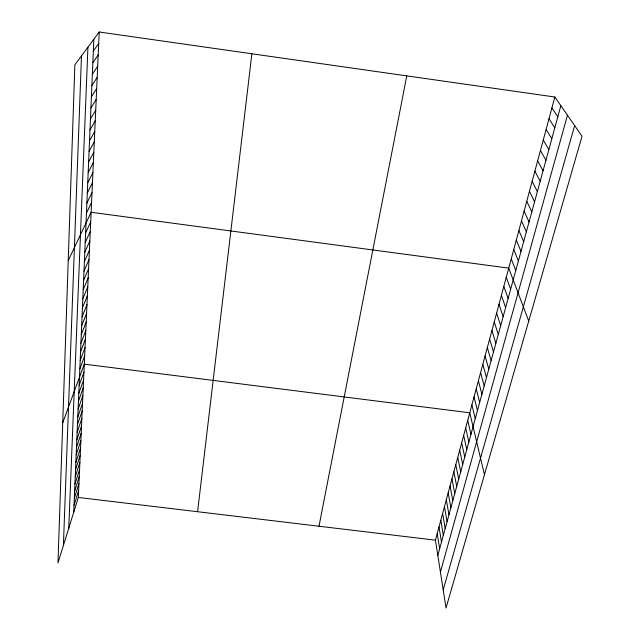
<?xml version="1.0" encoding="UTF-8"?>
<svg xmlns="http://www.w3.org/2000/svg" width="640" height="640" viewBox="0 0 640 640"><rect width="100%" height="100%" fill="white"/><g stroke="black" fill="none" stroke-linecap="round" stroke-linejoin="round"><path stroke-width="0.96" d="M63.4 545.432L81.488 55.856M68.76 528.2L87.928 47.184M73.736 512.176L93.848 39.224M99.224 32L74.864 64.76L57.976 562.896L78.312 497.456L99.224 32L554.848 97.016L582.024 136.216L446.024 608L435.448 540.16L554.848 97.016M197.576 511.72L251.88 53.784M318.992 526.24L406.776 75.888M437.832 555.44L560.856 105.68M440.424 572.056L567.464 115.216M443.208 589.912L574.648 125.584M74.032 505.224L78.616 490.576M74.328 498.208L78.928 483.64M74.632 491.136L79.24 476.648M74.936 484.008L79.56 469.592M75.24 476.808L79.88 462.472M75.552 469.552L80.2 455.296M75.864 462.232L80.528 448.064M76.176 454.848L80.856 440.76M76.488 447.4L81.184 433.4M76.808 439.88L81.52 425.968M77.136 432.296L81.856 418.48M77.456 424.64L82.2 410.92M77.784 416.92L82.536 403.296M78.12 409.128L82.888 395.608M78.456 401.272L83.232 387.84M78.792 393.336L83.584 380.016M79.128 385.328L83.944 372.112M62.728 422.752L84.296 364.144L469.768 412.784L484.448 474.696M79.832 368.872L84.672 355.872M80.192 360.408L85.048 347.528M80.552 351.864L85.424 339.104M80.92 343.24L85.808 330.6M81.288 334.528L86.192 322.016M81.664 325.736L86.584 313.352M82.04 316.856L86.976 304.608M82.424 307.888L87.368 295.768M82.808 298.832L87.768 286.856M83.2 289.688L88.176 277.848M83.592 280.448L88.584 268.752M83.992 271.12L89 259.576M84.392 261.696L89.416 250.304M84.792 252.176L89.832 240.936M85.2 242.56L90.264 231.48M85.616 232.84L90.688 221.928M68.224 260.656L91.12 212.28L508.744 268.128L528.736 321.072M86.456 213.112L91.56 202.528M86.88 203.088L92 192.688M87.312 192.968L92.448 182.736M87.744 182.736L92.904 172.688M88.184 172.4L93.36 162.536M88.632 161.944L93.816 152.28M89.08 151.384L94.288 141.92M89.536 140.712L94.752 131.44M89.992 129.92L95.232 120.856M90.456 119.016L95.712 110.168M90.928 107.992L96.2 99.352M91.4 96.848L96.688 88.432M91.88 85.576L97.184 77.384M92.368 74.184L97.688 66.224M92.856 62.656L98.192 54.944M93.352 51.008L98.704 43.536M78.312 497.456L435.448 540.16M551.904 107.944L557.808 116.824M548.992 118.752L554.792 127.856M546.112 129.448L551.808 138.76M543.256 140.032L548.856 149.552M540.44 150.504L545.936 160.224M537.648 160.864L543.048 170.784M534.88 171.12L540.192 181.232M532.144 181.272L537.36 191.568M529.44 191.32L534.56 201.792M526.76 201.264L531.792 211.92M524.112 211.104L529.056 221.936M521.48 220.848L526.344 231.848M518.888 230.496L523.664 241.656M516.312 240.048L521 251.368M513.768 249.496L518.376 260.976M511.24 258.856L515.776 270.496M506.272 277.304L510.648 289.24M503.824 286.392L508.12 298.472M501.4 295.392L505.624 307.608M499 304.304L503.144 316.656M496.624 313.128L500.696 325.616M494.264 321.872L498.264 334.488M491.936 330.528L495.864 343.272M489.624 339.104L493.488 351.976M487.336 347.6L491.128 360.592M485.064 356.016L488.792 369.128M482.816 364.352L486.48 377.584M480.592 372.616L484.192 385.952M478.392 380.8L481.92 394.248M476.208 388.904L479.672 402.464M474.04 396.936L477.448 410.6M471.896 404.896L475.24 418.664M467.72 420.392L470.952 434.352M465.688 427.928L468.864 441.984M463.672 435.408L466.792 449.552M461.68 442.816L464.744 457.048M459.704 450.16L462.712 464.48M457.736 457.44L460.696 471.848M455.792 464.656L458.696 479.144M453.864 471.816L456.72 486.384M451.952 478.912L454.76 493.56M450.056 485.952L452.808 500.672M448.176 492.928L450.88 507.72M446.312 499.848L448.968 514.712M444.464 506.704L447.072 521.648M442.632 513.504L445.192 528.52M440.816 520.256L443.328 535.336M439.008 526.944L441.48 542.088M437.224 533.584L439.648 548.792"/></g></svg>
